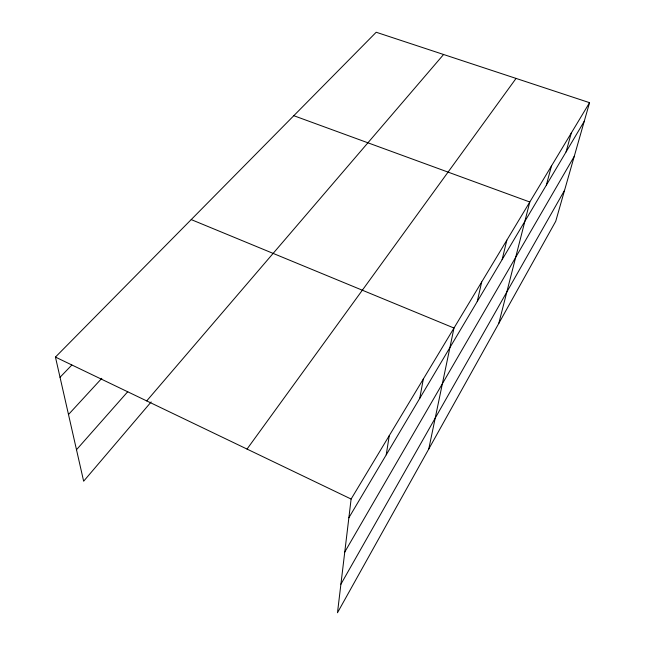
<?xml version="1.0" encoding="UTF-8"?>
<svg xmlns="http://www.w3.org/2000/svg" width="645" height="645" viewBox="0 0 645 645"><rect width="100%" height="100%" fill="white"/><g stroke="black" fill="none" stroke-linecap="round" stroke-linejoin="round"><path stroke-width="0.97" d="M589.554 102.676L351.114 499.045L337.48 612.75L555.74 221.267L589.554 102.676L376.196 32.25L55.446 357.088L83.648 481.202L151.156 401.948M386.242 454.814L389.249 435.641M419.734 398.4L423.338 378.978M428.764 449.017L453.983 328.031L191.218 219.59M477.252 301.521L481.686 281.986M502.132 259.621L506.849 240.158M498.803 323.395L529.803 201.998L293.798 115.697M546.339 185.155L551.443 166.031M566.06 151.946L571.293 133.039M340.899 584.217L564.568 190.291M344.753 552.056L574.244 156.372M348.864 517.758L584.233 121.325M247.027 449.073L516.065 78.416M146.713 400.908L443.591 54.494M76.497 449.726L127.758 391.692M68.499 414.517L101.813 378.333M60.033 377.285L71.837 365.03M55.446 357.088L351.114 499.045"/></g></svg>
